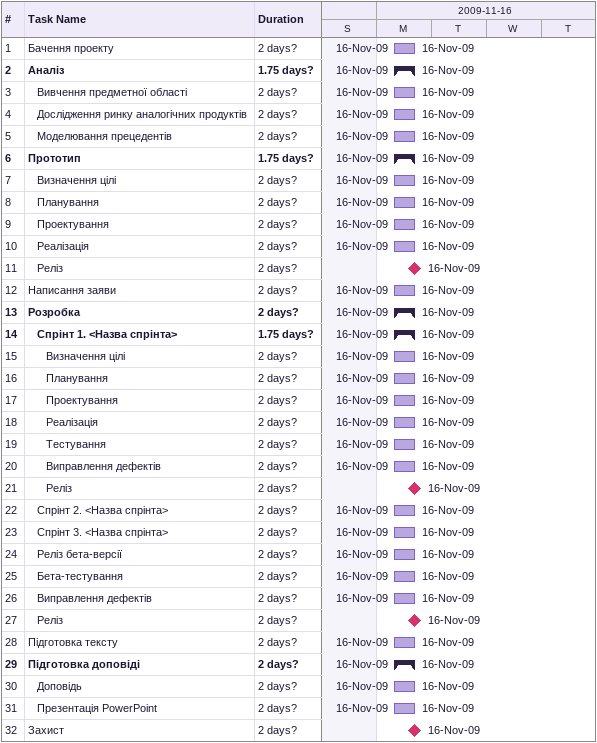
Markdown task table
| ID | Level | Task | Duration | Start | Finish |
|---|---|---|---|---|---|
| 1 | 1 | Бачення проекту | 2d? | 2009-11-16 | 2009-11-16 |
| 2 | 1 | **Аналіз** | 1.75d? | 2009-11-16 | 2009-11-16 |
| 3 | 2 | Вивчення предметної області | 2d? | 2009-11-16 | 2009-11-16 |
| 4 | 2 | Дослідження ринку аналогічних продуктів | 2d? | 2009-11-16 | 2009-11-16 |
| 5 | 2 | Моделювання прецедентів | 2d? | 2009-11-16 | 2009-11-16 |
| 6 | 1 | **Прототип** | 1.75d? | 2009-11-16 | 2009-11-16 |
| 7 | 2 | Визначення цілі | 2d? | 2009-11-16 | 2009-11-16 |
| 8 | 2 | Планування | 2d? | 2009-11-16 | 2009-11-16 |
| 9 | 2 | Проектування | 2d? | 2009-11-16 | 2009-11-16 |
| 10 | 2 | Реалізація | 2d? | 2009-11-16 | 2009-11-16 |
| 11 | 2 | Реліз | 2d? | 2009-11-16 | 2009-11-16 |
| 12 | 1 | Написання заяви | 2d? | 2009-11-16 | 2009-11-16 |
| 13 | 1 | **Розробка** | 2d? | 2009-11-16 | 2009-11-16 |
| 14 | 2 | **Спрінт 1. <Назва спрінта>** | 1.75d? | 2009-11-16 | 2009-11-16 |
| 15 | 3 | Визначення цілі | 2d? | 2009-11-16 | 2009-11-16 |
| 16 | 3 | Планування | 2d? | 2009-11-16 | 2009-11-16 |
| 17 | 3 | Проектування | 2d? | 2009-11-16 | 2009-11-16 |
| 18 | 3 | Реалізація | 2d? | 2009-11-16 | 2009-11-16 |
| 19 | 3 | Тестування | 2d? | 2009-11-16 | 2009-11-16 |
| 20 | 3 | Виправлення дефектів | 2d? | 2009-11-16 | 2009-11-16 |
| 21 | 3 | Реліз | 2d? | 2009-11-16 | 2009-11-16 |
| 22 | 2 | Спрінт 2. <Назва спрінта> | 2d? | 2009-11-16 | 2009-11-16 |
| 23 | 2 | Спрінт 3. <Назва спрінта> | 2d? | 2009-11-16 | 2009-11-16 |
| 24 | 2 | Реліз бета-версії | 2d? | 2009-11-16 | 2009-11-16 |
| 25 | 2 | Бета-тестування | 2d? | 2009-11-16 | 2009-11-16 |
| 26 | 2 | Виправлення дефектів | 2d? | 2009-11-16 | 2009-11-16 |
| 27 | 2 | Реліз | 2d? | 2009-11-16 | 2009-11-16 |
| 28 | 1 | Підготовка тексту | 2d? | 2009-11-16 | 2009-11-16 |
| 29 | 1 | **Підготовка доповіді** | 2d? | 2009-11-16 | 2009-11-16 |
| 30 | 2 | Доповідь | 2d? | 2009-11-16 | 2009-11-16 |
| 31 | 2 | Презентація PowerPoint | 2d? | 2009-11-16 | 2009-11-16 |
| 32 | 1 | Захист | 2d? | 2009-11-16 | 2009-11-16 |
